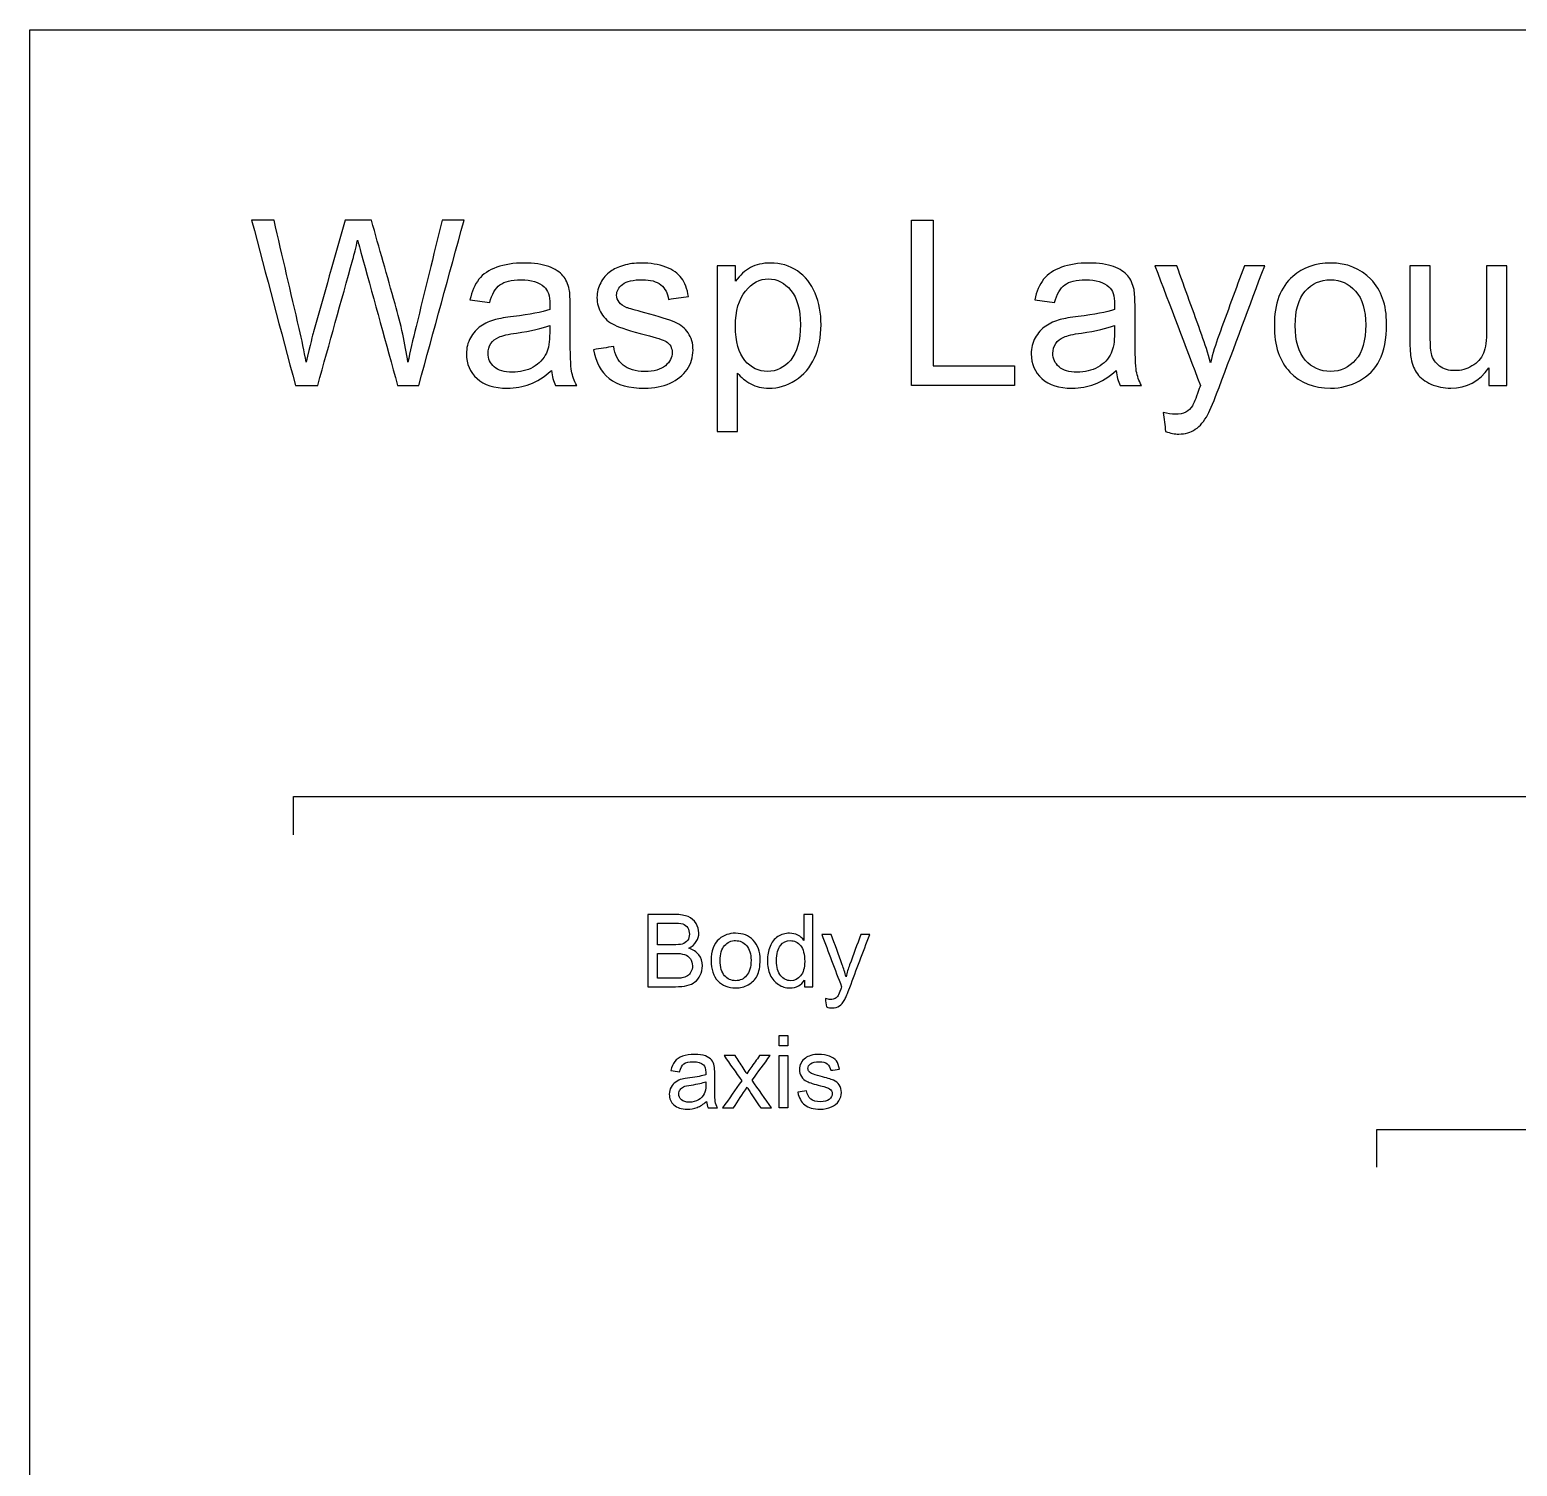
# Model space of a CAD drawing. Extents: x 0 to 1200, y 0 to 700.
# Drawn here: x 0 to 181.8, y 524.4 to 700 of the extents above; entities that cross this region are included whole.
import ezdxf

# ---------------------------------------------------------------- set-up
doc = ezdxf.new("R2010")
doc.units = 0
doc.header["$MEASUREMENT"] = 0
doc.layers.add('DEFAULT', color=7, linetype='CONTINUOUS')

msp = doc.modelspace()

# ---------------------------------------------------------------- linework, layer by layer
at = {"layer": 'DEFAULT', "color": 7}
msp.add_lwpolyline([(1200, 0), (0, 0), (0, 700), (1200, 700)], close=True, dxfattribs=at)
at = {"layer": 'DEFAULT', "color": 38}
for points in [[(107.77, 656.51), (107.77, 676.72), (110.45, 676.72), (110.45, 658.9), (120.39, 658.9), (120.39, 656.51)], [(91.6, 577.02), (92.68, 577.02), (92.68, 575.77), (91.6, 575.77)], [(91.6, 574.58), (92.68, 574.58), (92.68, 568.18), (91.6, 568.18)]]:
    msp.add_lwpolyline(points, close=True, dxfattribs=at)
at = {"layer": 'DEFAULT', "color": 7}
for points in [[(32.24, 601.59), (32.24, 606.24), (728.58, 606.24), (728.58, 601.59)], [(164.66, 560.92), (164.66, 565.56), (450.63, 565.56), (450.63, 560.92)]]:
    msp.add_lwpolyline(points, dxfattribs=at)
at = {"layer": 'DEFAULT', "color": 38}
for points, knots in [([(32.48, 656.51), (30.69, 663.25), (28.9, 669.98), (27.12, 676.72), (28.03, 676.72), (28.94, 676.72), (29.86, 676.72), (30.88, 672.3), (31.91, 667.89), (32.93, 663.47), (33.26, 662.08), (33.55, 660.71), (33.79, 659.34), (34.3, 661.5), (34.6, 662.74), (34.69, 663.07), (35.98, 667.62), (37.26, 672.17), (38.54, 676.72), (39.61, 676.72), (40.69, 676.72), (41.76, 676.72), (42.73, 673.31), (43.69, 669.9), (44.66, 666.49), (45.38, 663.95), (45.91, 661.57), (46.23, 659.34), (46.49, 660.61), (46.82, 662.08), (47.23, 663.73), (48.29, 668.06), (49.35, 672.39), (50.4, 676.72), (51.3, 676.72), (52.2, 676.72), (53.09, 676.72), (51.24, 669.98), (49.4, 663.25), (47.55, 656.51), (46.69, 656.51), (45.83, 656.51), (44.97, 656.51), (43.56, 661.64), (42.14, 666.77), (40.72, 671.91), (40.36, 673.19), (40.15, 673.98), (40.08, 674.28), (39.87, 673.35), (39.67, 672.56), (39.49, 671.91), (38.06, 666.77), (36.63, 661.64), (35.2, 656.51), (34.29, 656.51), (33.39, 656.51), (32.48, 656.51)], [0, 0, 0, 0, 59.247639, 59.247639, 59.247639, 67.020639, 67.020639, 67.020639, 105.55709, 105.55709, 105.55709, 106.55709, 106.55709, 106.55709, 107.55709, 107.55709, 107.55709, 147.735318, 147.735318, 147.735318, 156.876318, 156.876318, 156.876318, 186.999721, 186.999721, 186.999721, 187.999721, 187.999721, 187.999721, 188.999721, 188.999721, 188.999721, 226.877571, 226.877571, 226.877571, 234.495571, 234.495571, 234.495571, 293.875789, 293.875789, 293.875789, 301.179789, 301.179789, 301.179789, 346.45172, 346.45172, 346.45172, 347.45172, 347.45172, 347.45172, 348.45172, 348.45172, 348.45172, 393.744511, 393.744511, 393.744511, 401.478511, 401.478511, 401.478511, 401.478511]), ([(63.77, 658.32), (62.85, 657.54), (61.97, 656.99), (61.12, 656.66), (60.27, 656.34), (59.36, 656.18), (58.38, 656.18), (56.78, 656.18), (55.54, 656.57), (54.68, 657.36), (53.81, 658.15), (53.38, 659.15), (53.38, 660.37), (53.38, 661.09), (53.54, 661.74), (53.87, 662.34), (54.2, 662.93), (54.62, 663.4), (55.15, 663.76), (55.68, 664.12), (56.27, 664.39), (56.94, 664.57), (57.42, 664.7), (58.16, 664.83), (59.14, 664.95), (61.14, 665.19), (62.62, 665.47), (63.56, 665.8), (63.57, 666.14), (63.58, 666.36), (63.58, 666.45), (63.58, 667.46), (63.34, 668.17), (62.88, 668.58), (62.24, 669.14), (61.3, 669.43), (60.05, 669.43), (58.88, 669.43), (58.02, 669.22), (57.47, 668.81), (56.91, 668.4), (56.5, 667.68), (56.23, 666.64), (55.42, 666.75), (54.62, 666.86), (53.81, 666.97), (54.03, 668.01), (54.39, 668.85), (54.9, 669.49), (55.4, 670.13), (56.13, 670.62), (57.09, 670.96), (58.04, 671.31), (59.15, 671.48), (60.41, 671.48), (61.66, 671.48), (62.67, 671.33), (63.45, 671.04), (64.23, 670.74), (64.81, 670.37), (65.18, 669.93), (65.54, 669.48), (65.8, 668.92), (65.95, 668.24), (66.03, 667.82), (66.07, 667.06), (66.07, 665.95), (66.07, 664.85), (66.07, 663.75), (66.07, 662.65), (66.07, 660.34), (66.13, 658.88), (66.23, 658.27), (66.34, 657.66), (66.55, 657.07), (66.86, 656.51), (65.99, 656.51), (65.13, 656.51), (64.27, 656.51), (64.01, 657.03), (63.84, 657.63), (63.77, 658.32)], [1, 1, 1, 1, 2, 2, 2, 3, 3, 3, 4, 4, 4, 5, 5, 5, 6, 6, 6, 7, 7, 7, 8, 8, 8, 9, 9, 9, 10, 10, 10, 11, 11, 11, 12, 12, 12, 13, 13, 13, 14, 14, 14, 15, 15, 15, 21.938558, 21.938558, 21.938558, 22.938558, 22.938558, 22.938558, 23.938558, 23.938558, 23.938558, 24.938558, 24.938558, 24.938558, 25.938558, 25.938558, 25.938558, 26.938558, 26.938558, 26.938558, 27.938558, 27.938558, 27.938558, 28.938558, 28.938558, 28.938558, 38.313558, 38.313558, 38.313558, 39.313558, 39.313558, 39.313558, 40.313558, 40.313558, 40.313558, 47.657558, 47.657558, 47.657558, 48.657558, 48.657558, 48.657558, 48.657558]), ([(68.93, 660.88), (69.74, 661.01), (70.56, 661.14), (71.38, 661.27), (71.52, 660.28), (71.9, 659.53), (72.53, 659.01), (73.16, 658.48), (74.04, 658.22), (75.17, 658.22), (76.31, 658.22), (77.15, 658.45), (77.7, 658.92), (78.25, 659.38), (78.53, 659.93), (78.53, 660.55), (78.53, 661.11), (78.29, 661.55), (77.8, 661.87), (77.46, 662.09), (76.61, 662.37), (75.26, 662.71), (73.45, 663.17), (72.18, 663.57), (71.48, 663.91), (70.78, 664.24), (70.25, 664.71), (69.88, 665.3), (69.52, 665.89), (69.34, 666.55), (69.34, 667.26), (69.34, 667.91), (69.49, 668.52), (69.79, 669.07), (70.08, 669.63), (70.49, 670.09), (71.01, 670.46), (71.39, 670.74), (71.92, 670.98), (72.58, 671.18), (73.25, 671.38), (73.96, 671.48), (74.73, 671.48), (75.87, 671.48), (76.88, 671.31), (77.75, 670.98), (78.62, 670.65), (79.26, 670.2), (79.67, 669.64), (80.09, 669.07), (80.37, 668.32), (80.53, 667.37), (79.72, 667.26), (78.91, 667.15), (78.1, 667.04), (77.99, 667.79), (77.67, 668.38), (77.15, 668.81), (76.62, 669.23), (75.87, 669.44), (74.91, 669.44), (73.77, 669.44), (72.95, 669.25), (72.47, 668.87), (71.98, 668.5), (71.74, 668.06), (71.74, 667.55), (71.74, 667.23), (71.84, 666.94), (72.04, 666.68), (72.24, 666.42), (72.56, 666.2), (72.99, 666.02), (73.24, 665.93), (73.97, 665.72), (75.18, 665.39), (76.94, 664.92), (78.16, 664.54), (78.85, 664.24), (79.55, 663.94), (80.09, 663.5), (80.49, 662.93), (80.88, 662.36), (81.08, 661.66), (81.08, 660.81), (81.08, 659.99), (80.84, 659.21), (80.36, 658.48), (79.87, 657.75), (79.18, 657.18), (78.27, 656.78), (77.36, 656.38), (76.33, 656.18), (75.18, 656.18), (73.28, 656.18), (71.83, 656.58), (70.83, 657.37), (69.84, 658.16), (69.2, 659.33), (68.93, 660.88)], [0, 0, 0, 0, 7.03854, 7.03854, 7.03854, 8.03854, 8.03854, 8.03854, 9.03854, 9.03854, 9.03854, 10.03854, 10.03854, 10.03854, 11.03854, 11.03854, 11.03854, 12.03854, 12.03854, 12.03854, 13.03854, 13.03854, 13.03854, 14.03854, 14.03854, 14.03854, 15.03854, 15.03854, 15.03854, 16.03854, 16.03854, 16.03854, 17.03854, 17.03854, 17.03854, 18.03854, 18.03854, 18.03854, 19.03854, 19.03854, 19.03854, 20.03854, 20.03854, 20.03854, 21.03854, 21.03854, 21.03854, 22.03854, 22.03854, 22.03854, 23.03854, 23.03854, 23.03854, 29.977098, 29.977098, 29.977098, 30.977098, 30.977098, 30.977098, 31.977098, 31.977098, 31.977098, 32.977098, 32.977098, 32.977098, 33.977098, 33.977098, 33.977098, 34.977098, 34.977098, 34.977098, 35.977098, 35.977098, 35.977098, 36.977098, 36.977098, 36.977098, 37.977098, 37.977098, 37.977098, 38.977098, 38.977098, 38.977098, 39.977098, 39.977098, 39.977098, 40.977098, 40.977098, 40.977098, 41.977098, 41.977098, 41.977098, 42.977098, 42.977098, 42.977098, 43.977098, 43.977098, 43.977098, 44.977098, 44.977098, 44.977098, 44.977098]), ([(84.03, 650.9), (84.03, 657.65), (84.03, 664.4), (84.03, 671.15), (84.78, 671.15), (85.54, 671.15), (86.29, 671.15), (86.29, 670.51), (86.29, 669.88), (86.29, 669.25), (86.82, 669.99), (87.42, 670.55), (88.09, 670.92), (88.76, 671.29), (89.58, 671.48), (90.53, 671.48), (91.78, 671.48), (92.88, 671.16), (93.84, 670.51), (94.8, 669.87), (95.52, 668.96), (96, 667.79), (96.49, 666.62), (96.73, 665.34), (96.73, 663.94), (96.73, 662.44), (96.47, 661.09), (95.93, 659.9), (95.39, 658.7), (94.61, 657.78), (93.59, 657.14), (92.56, 656.5), (91.48, 656.18), (90.35, 656.18), (89.53, 656.18), (88.78, 656.36), (88.13, 656.71), (87.47, 657.05), (86.93, 657.5), (86.51, 658.03), (86.51, 655.65), (86.51, 653.28), (86.51, 650.9), (85.68, 650.9), (84.86, 650.9), (84.03, 650.9)], [7.031, 7.031, 7.031, 7.031, 64.414, 64.414, 64.414, 70.82, 70.82, 70.82, 76.211, 76.211, 76.211, 77.211, 77.211, 77.211, 78.211, 78.211, 78.211, 79.211, 79.211, 79.211, 80.211, 80.211, 80.211, 81.211, 81.211, 81.211, 82.211, 82.211, 82.211, 83.211, 83.211, 83.211, 84.211, 84.211, 84.211, 85.211, 85.211, 85.211, 86.211, 86.211, 86.211, 106.406, 106.406, 106.406, 113.437, 113.437, 113.437, 113.437]), ([(132.81, 658.32), (131.89, 657.54), (131.01, 656.99), (130.16, 656.66), (129.31, 656.34), (128.4, 656.18), (127.42, 656.18), (125.81, 656.18), (124.58, 656.57), (123.72, 657.36), (122.85, 658.15), (122.42, 659.15), (122.42, 660.37), (122.42, 661.09), (122.58, 661.74), (122.91, 662.34), (123.24, 662.93), (123.66, 663.4), (124.19, 663.76), (124.72, 664.12), (125.31, 664.39), (125.98, 664.57), (126.46, 664.7), (127.2, 664.83), (128.18, 664.95), (130.18, 665.19), (131.66, 665.47), (132.6, 665.8), (132.61, 666.14), (132.62, 666.36), (132.62, 666.45), (132.62, 667.46), (132.38, 668.17), (131.92, 668.58), (131.28, 669.14), (130.34, 669.43), (129.09, 669.43), (127.92, 669.43), (127.06, 669.22), (126.51, 668.81), (125.95, 668.4), (125.54, 667.68), (125.27, 666.64), (124.46, 666.75), (123.66, 666.86), (122.85, 666.97), (123.07, 668.01), (123.43, 668.85), (123.94, 669.49), (124.44, 670.13), (125.17, 670.62), (126.13, 670.96), (127.08, 671.31), (128.19, 671.48), (129.45, 671.48), (130.7, 671.48), (131.71, 671.33), (132.49, 671.04), (133.27, 670.74), (133.85, 670.37), (134.22, 669.93), (134.58, 669.48), (134.84, 668.92), (134.99, 668.24), (135.07, 667.82), (135.11, 667.06), (135.11, 665.95), (135.11, 664.85), (135.11, 663.75), (135.11, 662.65), (135.11, 660.34), (135.17, 658.88), (135.27, 658.27), (135.38, 657.66), (135.59, 657.07), (135.9, 656.51), (135.03, 656.51), (134.17, 656.51), (133.31, 656.51), (133.05, 657.03), (132.88, 657.63), (132.81, 658.32)], [1, 1, 1, 1, 2, 2, 2, 3, 3, 3, 4, 4, 4, 5, 5, 5, 6, 6, 6, 7, 7, 7, 8, 8, 8, 9, 9, 9, 10, 10, 10, 11, 11, 11, 12, 12, 12, 13, 13, 13, 14, 14, 14, 15, 15, 15, 21.938558, 21.938558, 21.938558, 22.938558, 22.938558, 22.938558, 23.938558, 23.938558, 23.938558, 24.938558, 24.938558, 24.938558, 25.938558, 25.938558, 25.938558, 26.938558, 26.938558, 26.938558, 27.938558, 27.938558, 27.938558, 28.938558, 28.938558, 28.938558, 38.313558, 38.313558, 38.313558, 39.313558, 39.313558, 39.313558, 40.313558, 40.313558, 40.313558, 47.657558, 47.657558, 47.657558, 48.657558, 48.657558, 48.657558, 48.657558]), ([(138.85, 650.88), (138.75, 651.65), (138.66, 652.43), (138.57, 653.21), (139.11, 653.06), (139.59, 652.99), (139.99, 652.99), (140.54, 652.99), (140.98, 653.08), (141.31, 653.26), (141.64, 653.44), (141.91, 653.7), (142.13, 654.03), (142.28, 654.28), (142.53, 654.9), (142.88, 655.88), (142.93, 656.02), (143, 656.22), (143.1, 656.49), (141.25, 661.37), (139.4, 666.26), (137.55, 671.15), (138.44, 671.15), (139.33, 671.15), (140.22, 671.15), (141.24, 668.32), (142.26, 665.5), (143.27, 662.67), (143.66, 661.6), (144.02, 660.47), (144.33, 659.28), (144.62, 660.42), (144.96, 661.53), (145.35, 662.62), (146.39, 665.46), (147.44, 668.3), (148.48, 671.15), (149.31, 671.15), (150.13, 671.15), (150.96, 671.15), (149.1, 666.19), (147.25, 661.23), (145.39, 656.26), (144.79, 654.66), (144.33, 653.55), (144, 652.94), (143.56, 652.13), (143.05, 651.53), (142.48, 651.15), (141.91, 650.76), (141.24, 650.57), (140.45, 650.57), (139.97, 650.57), (139.43, 650.67), (138.85, 650.88)], [0, 0, 0, 0, 6.648035, 6.648035, 6.648035, 7.648035, 7.648035, 7.648035, 8.648035, 8.648035, 8.648035, 9.648035, 9.648035, 9.648035, 10.648035, 10.648035, 10.648035, 11.648035, 11.648035, 11.648035, 56.092309, 56.092309, 56.092309, 63.670309, 63.670309, 63.670309, 89.197417, 89.197417, 89.197417, 90.197417, 90.197417, 90.197417, 91.197417, 91.197417, 91.197417, 116.952296, 116.952296, 116.952296, 123.983296, 123.983296, 123.983296, 169.026246, 169.026246, 169.026246, 170.026246, 170.026246, 170.026246, 171.026246, 171.026246, 171.026246, 172.026246, 172.026246, 172.026246, 173.026246, 173.026246, 173.026246, 173.026246]), ([(152.14, 663.83), (152.14, 666.54), (152.9, 668.55), (154.4, 669.85), (155.66, 670.94), (157.2, 671.48), (159.01, 671.48), (161.02, 671.48), (162.66, 670.82), (163.94, 669.5), (165.22, 668.18), (165.86, 666.36), (165.86, 664.04), (165.86, 662.15), (165.57, 660.67), (165.01, 659.59), (164.44, 658.51), (163.62, 657.68), (162.54, 657.08), (161.46, 656.48), (160.28, 656.18), (159.01, 656.18), (156.96, 656.18), (155.3, 656.84), (154.04, 658.15), (152.78, 659.47), (152.14, 661.36), (152.14, 663.83)], [1, 1, 1, 1, 2, 2, 2, 3, 3, 3, 4, 4, 4, 5, 5, 5, 6, 6, 6, 7, 7, 7, 8, 8, 8, 9, 9, 9, 10, 10, 10, 10]), ([(178.36, 656.51), (178.36, 657.23), (178.36, 657.95), (178.36, 658.66), (177.22, 657.01), (175.67, 656.18), (173.71, 656.18), (172.85, 656.18), (172.04, 656.35), (171.29, 656.68), (170.54, 657.01), (169.99, 657.42), (169.63, 657.93), (169.26, 658.43), (169.01, 659.04), (168.86, 659.77), (168.76, 660.25), (168.71, 661.02), (168.71, 662.08), (168.71, 665.1), (168.71, 668.13), (168.71, 671.15), (169.54, 671.15), (170.36, 671.15), (171.19, 671.15), (171.19, 668.44), (171.19, 665.74), (171.19, 663.03), (171.19, 661.74), (171.24, 660.86), (171.34, 660.41), (171.5, 659.76), (171.83, 659.25), (172.33, 658.88), (172.84, 658.5), (173.46, 658.32), (174.21, 658.32), (174.95, 658.32), (175.65, 658.51), (176.3, 658.89), (176.95, 659.27), (177.42, 659.79), (177.69, 660.45), (177.96, 661.1), (178.09, 662.06), (178.09, 663.31), (178.09, 665.92), (178.09, 668.53), (178.09, 671.15), (178.92, 671.15), (179.75, 671.15), (180.57, 671.15), (180.57, 666.27), (180.57, 661.39), (180.57, 656.51), (179.83, 656.51), (179.09, 656.51), (178.36, 656.51)], [6.289, 6.289, 6.289, 6.289, 12.383, 12.383, 12.383, 13.383, 13.383, 13.383, 14.383, 14.383, 14.383, 15.383, 15.383, 15.383, 16.383, 16.383, 16.383, 17.383, 17.383, 17.383, 43.086, 43.086, 43.086, 50.118, 50.118, 50.118, 73.125, 73.125, 73.125, 74.125, 74.125, 74.125, 75.125, 75.125, 75.125, 76.125, 76.125, 76.125, 77.125, 77.125, 77.125, 78.125, 78.125, 78.125, 79.125, 79.125, 79.125, 101.351, 101.351, 101.351, 108.382, 108.382, 108.382, 149.866, 149.866, 149.866, 156.155, 156.155, 156.155, 156.155]), ([(86.27, 663.75), (86.27, 661.86), (86.66, 660.47), (87.42, 659.57), (88.18, 658.67), (89.1, 658.22), (90.19, 658.22), (91.29, 658.22), (92.23, 658.69), (93.02, 659.62), (93.81, 660.55), (94.2, 662), (94.2, 663.95), (94.2, 665.82), (93.81, 667.22), (93.05, 668.14), (92.28, 669.07), (91.36, 669.54), (90.3, 669.54), (89.24, 669.54), (88.31, 669.04), (87.49, 668.05), (86.68, 667.07), (86.27, 665.63), (86.27, 663.75)], [1, 1, 1, 1, 2, 2, 2, 3, 3, 3, 4, 4, 4, 5, 5, 5, 6, 6, 6, 7, 7, 7, 8, 8, 8, 9, 9, 9, 9]), ([(154.69, 663.83), (154.69, 661.96), (155.1, 660.55), (155.92, 659.62), (156.74, 658.69), (157.77, 658.22), (159.01, 658.22), (160.24, 658.22), (161.26, 658.69), (162.08, 659.63), (162.9, 660.56), (163.31, 661.99), (163.31, 663.91), (163.31, 665.72), (162.9, 667.09), (162.07, 668.03), (161.25, 668.96), (160.23, 669.43), (159.01, 669.43), (157.77, 669.43), (156.74, 668.96), (155.92, 668.03), (155.1, 667.11), (154.69, 665.7), (154.69, 663.83)], [1, 1, 1, 1, 2, 2, 2, 3, 3, 3, 4, 4, 4, 5, 5, 5, 6, 6, 6, 7, 7, 7, 8, 8, 8, 9, 9, 9, 9]), ([(63.56, 663.86), (62.66, 663.49), (61.31, 663.18), (59.51, 662.92), (58.49, 662.77), (57.77, 662.61), (57.35, 662.42), (56.93, 662.24), (56.6, 661.97), (56.37, 661.62), (56.14, 661.26), (56.03, 660.87), (56.03, 660.44), (56.03, 659.78), (56.28, 659.23), (56.78, 658.79), (57.28, 658.35), (58.01, 658.13), (58.98, 658.13), (59.93, 658.13), (60.78, 658.33), (61.53, 658.75), (62.27, 659.17), (62.82, 659.74), (63.16, 660.47), (63.43, 661.03), (63.56, 661.85), (63.56, 662.95), (63.56, 663.25), (63.56, 663.55), (63.56, 663.86)], [2.578, 2.578, 2.578, 2.578, 3.578, 3.578, 3.578, 4.578, 4.578, 4.578, 5.578, 5.578, 5.578, 6.578, 6.578, 6.578, 7.578, 7.578, 7.578, 8.578, 8.578, 8.578, 9.578, 9.578, 9.578, 10.578, 10.578, 10.578, 11.578, 11.578, 11.578, 14.156, 14.156, 14.156, 14.156]), ([(132.6, 663.86), (131.7, 663.49), (130.35, 663.18), (128.55, 662.92), (127.53, 662.77), (126.81, 662.61), (126.39, 662.42), (125.97, 662.24), (125.64, 661.97), (125.41, 661.62), (125.18, 661.26), (125.07, 660.87), (125.07, 660.44), (125.07, 659.78), (125.32, 659.23), (125.82, 658.79), (126.32, 658.35), (127.05, 658.13), (128.02, 658.13), (128.97, 658.13), (129.82, 658.33), (130.56, 658.75), (131.31, 659.17), (131.86, 659.74), (132.2, 660.47), (132.47, 661.03), (132.6, 661.85), (132.6, 662.95), (132.6, 663.25), (132.6, 663.55), (132.6, 663.86)], [2.578, 2.578, 2.578, 2.578, 3.578, 3.578, 3.578, 4.578, 4.578, 4.578, 5.578, 5.578, 5.578, 6.578, 6.578, 6.578, 7.578, 7.578, 7.578, 8.578, 8.578, 8.578, 9.578, 9.578, 9.578, 10.578, 10.578, 10.578, 11.578, 11.578, 11.578, 14.156, 14.156, 14.156, 14.156]), ([(75.55, 583), (75.55, 585.94), (75.55, 588.89), (75.55, 591.83), (76.65, 591.83), (77.76, 591.83), (78.86, 591.83), (79.54, 591.83), (80.08, 591.74), (80.49, 591.57), (80.9, 591.39), (81.21, 591.11), (81.45, 590.74), (81.68, 590.37), (81.79, 589.98), (81.79, 589.57), (81.79, 589.2), (81.69, 588.84), (81.48, 588.51), (81.28, 588.17), (80.97, 587.9), (80.56, 587.7), (81.09, 587.54), (81.5, 587.27), (81.79, 586.9), (82.08, 586.52), (82.22, 586.07), (82.22, 585.56), (82.22, 585.14), (82.13, 584.76), (81.96, 584.4), (81.78, 584.05), (81.57, 583.77), (81.31, 583.58), (81.05, 583.39), (80.73, 583.24), (80.34, 583.14), (79.95, 583.04), (79.48, 583), (78.92, 583), (77.79, 583), (76.67, 583), (75.55, 583)], [9.553, 9.553, 9.553, 9.553, 34.607, 34.607, 34.607, 44.006, 44.006, 44.006, 45.006, 45.006, 45.006, 46.006, 46.006, 46.006, 47.006, 47.006, 47.006, 48.006, 48.006, 48.006, 49.006, 49.006, 49.006, 50.006, 50.006, 50.006, 51.006, 51.006, 51.006, 52.006, 52.006, 52.006, 53.006, 53.006, 53.006, 54.006, 54.006, 54.006, 55.006, 55.006, 55.006, 64.559, 64.559, 64.559, 64.559]), ([(94.71, 583), (94.71, 583.26), (94.71, 583.53), (94.71, 583.8), (94.31, 583.17), (93.71, 582.85), (92.92, 582.85), (92.41, 582.85), (91.94, 582.99), (91.51, 583.27), (91.09, 583.55), (90.75, 583.95), (90.52, 584.45), (90.28, 584.96), (90.17, 585.54), (90.17, 586.19), (90.17, 586.83), (90.27, 587.41), (90.49, 587.93), (90.7, 588.45), (91.02, 588.85), (91.44, 589.13), (91.87, 589.4), (92.35, 589.54), (92.87, 589.54), (93.26, 589.54), (93.6, 589.46), (93.9, 589.3), (94.21, 589.14), (94.45, 588.92), (94.64, 588.66), (94.64, 589.72), (94.64, 590.78), (94.64, 591.83), (95, 591.83), (95.36, 591.83), (95.72, 591.83), (95.72, 588.89), (95.72, 585.94), (95.72, 583), (95.38, 583), (95.05, 583), (94.71, 583)], [2.854, 2.854, 2.854, 2.854, 5.144, 5.144, 5.144, 6.144, 6.144, 6.144, 7.144, 7.144, 7.144, 8.144, 8.144, 8.144, 9.144, 9.144, 9.144, 10.144, 10.144, 10.144, 11.144, 11.144, 11.144, 12.144, 12.144, 12.144, 13.144, 13.144, 13.144, 14.144, 14.144, 14.144, 23.133, 23.133, 23.133, 26.192, 26.192, 26.192, 51.246, 51.246, 51.246, 54.1, 54.1, 54.1, 54.1]), ([(76.72, 588.12), (77.35, 588.12), (77.99, 588.12), (78.63, 588.12), (79.15, 588.12), (79.52, 588.15), (79.74, 588.22), (80.04, 588.31), (80.26, 588.46), (80.41, 588.66), (80.57, 588.87), (80.64, 589.12), (80.64, 589.43), (80.64, 589.73), (80.57, 589.99), (80.43, 590.21), (80.29, 590.43), (80.09, 590.58), (79.83, 590.67), (79.57, 590.75), (79.12, 590.79), (78.48, 590.79), (77.89, 590.79), (77.3, 590.79), (76.72, 590.79), (76.72, 589.9), (76.72, 589.01), (76.72, 588.12)], [7.571, 7.571, 7.571, 7.571, 12.988, 12.988, 12.988, 13.988, 13.988, 13.988, 14.988, 14.988, 14.988, 15.988, 15.988, 15.988, 16.988, 16.988, 16.988, 17.988, 17.988, 17.988, 18.988, 18.988, 18.988, 23.995, 23.995, 23.995, 31.566, 31.566, 31.566, 31.566]), ([(83.29, 586.2), (83.29, 587.38), (83.62, 588.26), (84.28, 588.83), (84.83, 589.31), (85.5, 589.54), (86.29, 589.54), (87.17, 589.54), (87.89, 589.25), (88.45, 588.68), (89.01, 588.1), (89.29, 587.3), (89.29, 586.29), (89.29, 585.46), (89.16, 584.81), (88.92, 584.34), (88.67, 583.87), (88.31, 583.5), (87.84, 583.24), (87.36, 582.98), (86.85, 582.85), (86.29, 582.85), (85.39, 582.85), (84.67, 583.14), (84.12, 583.71), (83.56, 584.29), (83.29, 585.12), (83.29, 586.2)], [1, 1, 1, 1, 2, 2, 2, 3, 3, 3, 4, 4, 4, 5, 5, 5, 6, 6, 6, 7, 7, 7, 8, 8, 8, 9, 9, 9, 10, 10, 10, 10]), ([(97.38, 580.53), (97.34, 580.87), (97.3, 581.21), (97.26, 581.55), (97.49, 581.48), (97.7, 581.45), (97.88, 581.45), (98.12, 581.45), (98.31, 581.49), (98.46, 581.57), (98.6, 581.65), (98.72, 581.77), (98.81, 581.91), (98.88, 582.02), (98.99, 582.29), (99.14, 582.72), (99.16, 582.78), (99.2, 582.87), (99.24, 582.98), (98.43, 585.12), (97.62, 587.26), (96.81, 589.4), (97.2, 589.4), (97.59, 589.4), (97.98, 589.4), (98.42, 588.16), (98.87, 586.93), (99.31, 585.69), (99.49, 585.22), (99.64, 584.73), (99.78, 584.21), (99.9, 584.71), (100.05, 585.19), (100.22, 585.67), (100.68, 586.91), (101.14, 588.15), (101.59, 589.4), (101.95, 589.4), (102.31, 589.4), (102.68, 589.4), (101.86, 587.23), (101.05, 585.06), (100.24, 582.89), (99.98, 582.18), (99.78, 581.7), (99.63, 581.43), (99.44, 581.08), (99.22, 580.81), (98.97, 580.65), (98.72, 580.48), (98.42, 580.4), (98.08, 580.4), (97.87, 580.4), (97.63, 580.44), (97.38, 580.53)], [1, 1, 1, 1, 3.908179, 3.908179, 3.908179, 4.908179, 4.908179, 4.908179, 5.908179, 5.908179, 5.908179, 6.908179, 6.908179, 6.908179, 7.908179, 7.908179, 7.908179, 8.908179, 8.908179, 8.908179, 28.351745, 28.351745, 28.351745, 31.666745, 31.666745, 31.666745, 42.834817, 42.834817, 42.834817, 43.834817, 43.834817, 43.834817, 44.834817, 44.834817, 44.834817, 56.101959, 56.101959, 56.101959, 59.177959, 59.177959, 59.177959, 78.88395, 78.88395, 78.88395, 79.88395, 79.88395, 79.88395, 80.88395, 80.88395, 80.88395, 81.88395, 81.88395, 81.88395, 82.88395, 82.88395, 82.88395, 82.88395]), ([(84.4, 586.2), (84.4, 585.38), (84.58, 584.76), (84.94, 584.35), (85.3, 583.95), (85.75, 583.74), (86.29, 583.74), (86.83, 583.74), (87.28, 583.95), (87.63, 584.36), (87.99, 584.77), (88.17, 585.39), (88.17, 586.23), (88.17, 587.02), (87.99, 587.62), (87.63, 588.03), (87.27, 588.44), (86.82, 588.64), (86.29, 588.64), (85.75, 588.64), (85.3, 588.44), (84.94, 588.04), (84.58, 587.63), (84.4, 587.02), (84.4, 586.2)], [1, 1, 1, 1, 2, 2, 2, 3, 3, 3, 4, 4, 4, 5, 5, 5, 6, 6, 6, 7, 7, 7, 8, 8, 8, 9, 9, 9, 9]), ([(91.28, 586.19), (91.28, 585.37), (91.45, 584.76), (91.8, 584.35), (92.15, 583.95), (92.55, 583.74), (93.02, 583.74), (93.5, 583.74), (93.9, 583.94), (94.23, 584.32), (94.56, 584.71), (94.73, 585.3), (94.73, 586.1), (94.73, 586.98), (94.56, 587.62), (94.22, 588.03), (93.89, 588.44), (93.47, 588.64), (92.98, 588.64), (92.49, 588.64), (92.09, 588.45), (91.77, 588.05), (91.44, 587.66), (91.28, 587.04), (91.28, 586.19)], [1, 1, 1, 1, 2, 2, 2, 3, 3, 3, 4, 4, 4, 5, 5, 5, 6, 6, 6, 7, 7, 7, 8, 8, 8, 9, 9, 9, 9]), ([(76.72, 584.04), (77.45, 584.04), (78.18, 584.04), (78.92, 584.04), (79.29, 584.04), (79.56, 584.05), (79.71, 584.08), (79.98, 584.13), (80.21, 584.21), (80.39, 584.32), (80.57, 584.43), (80.72, 584.6), (80.83, 584.81), (80.95, 585.03), (81.01, 585.28), (81.01, 585.56), (81.01, 585.89), (80.92, 586.17), (80.76, 586.42), (80.59, 586.66), (80.35, 586.83), (80.05, 586.93), (79.75, 587.03), (79.32, 587.08), (78.76, 587.08), (78.08, 587.08), (77.4, 587.08), (76.72, 587.08), (76.72, 586.06), (76.72, 585.05), (76.72, 584.04)], [8.613, 8.613, 8.613, 8.613, 14.851, 14.851, 14.851, 15.851, 15.851, 15.851, 16.851, 16.851, 16.851, 17.851, 17.851, 17.851, 18.851, 18.851, 18.851, 19.851, 19.851, 19.851, 20.851, 20.851, 20.851, 21.851, 21.851, 21.851, 27.644, 27.644, 27.644, 36.257, 36.257, 36.257, 36.257]), ([(82.73, 568.97), (82.33, 568.63), (81.94, 568.39), (81.57, 568.25), (81.19, 568.1), (80.8, 568.03), (80.37, 568.03), (79.67, 568.03), (79.13, 568.21), (78.75, 568.55), (78.37, 568.89), (78.18, 569.33), (78.18, 569.87), (78.18, 570.18), (78.25, 570.47), (78.4, 570.73), (78.54, 570.99), (78.72, 571.19), (78.96, 571.35), (79.19, 571.51), (79.45, 571.63), (79.74, 571.71), (79.95, 571.76), (80.27, 571.82), (80.7, 571.87), (81.58, 571.97), (82.22, 572.1), (82.64, 572.24), (82.64, 572.39), (82.64, 572.49), (82.64, 572.53), (82.64, 572.97), (82.54, 573.28), (82.34, 573.46), (82.06, 573.71), (81.65, 573.83), (81.1, 573.83), (80.59, 573.83), (80.21, 573.74), (79.97, 573.56), (79.73, 573.38), (79.55, 573.06), (79.43, 572.61), (79.08, 572.66), (78.72, 572.71), (78.37, 572.75), (78.46, 573.21), (78.62, 573.58), (78.84, 573.85), (79.07, 574.13), (79.38, 574.35), (79.8, 574.5), (80.22, 574.65), (80.71, 574.73), (81.26, 574.73), (81.8, 574.73), (82.25, 574.66), (82.59, 574.53), (82.93, 574.4), (83.18, 574.24), (83.34, 574.05), (83.5, 573.85), (83.62, 573.61), (83.68, 573.31), (83.72, 573.12), (83.73, 572.79), (83.73, 572.31), (83.73, 571.83), (83.73, 571.34), (83.73, 570.86), (83.73, 569.85), (83.76, 569.21), (83.8, 568.95), (83.85, 568.68), (83.94, 568.42), (84.08, 568.18), (83.7, 568.18), (83.32, 568.18), (82.94, 568.18), (82.83, 568.4), (82.76, 568.67), (82.73, 568.97)], [1, 1, 1, 1, 2, 2, 2, 3, 3, 3, 4, 4, 4, 5, 5, 5, 6, 6, 6, 7, 7, 7, 8, 8, 8, 9, 9, 9, 10, 10, 10, 11, 11, 11, 12, 12, 12, 13, 13, 13, 14, 14, 14, 15, 15, 15, 18.035814, 18.035814, 18.035814, 19.035814, 19.035814, 19.035814, 20.035814, 20.035814, 20.035814, 21.035814, 21.035814, 21.035814, 22.035814, 22.035814, 22.035814, 23.035814, 23.035814, 23.035814, 24.035814, 24.035814, 24.035814, 25.035814, 25.035814, 25.035814, 29.137814, 29.137814, 29.137814, 30.137814, 30.137814, 30.137814, 31.137814, 31.137814, 31.137814, 34.349814, 34.349814, 34.349814, 35.349814, 35.349814, 35.349814, 35.349814]), ([(93.9, 570.09), (94.26, 570.15), (94.61, 570.2), (94.97, 570.26), (95.03, 569.83), (95.2, 569.5), (95.48, 569.27), (95.75, 569.04), (96.14, 568.93), (96.63, 568.93), (97.13, 568.93), (97.5, 569.03), (97.74, 569.23), (97.98, 569.43), (98.1, 569.67), (98.1, 569.95), (98.1, 570.19), (97.99, 570.38), (97.78, 570.52), (97.63, 570.62), (97.26, 570.74), (96.67, 570.89), (95.88, 571.09), (95.32, 571.27), (95.02, 571.41), (94.71, 571.56), (94.48, 571.76), (94.32, 572.02), (94.16, 572.28), (94.08, 572.57), (94.08, 572.88), (94.08, 573.17), (94.14, 573.43), (94.28, 573.67), (94.41, 573.92), (94.58, 574.12), (94.81, 574.28), (94.98, 574.4), (95.21, 574.51), (95.5, 574.6), (95.79, 574.68), (96.1, 574.73), (96.44, 574.73), (96.94, 574.73), (97.38, 574.65), (97.76, 574.51), (98.14, 574.36), (98.42, 574.17), (98.6, 573.92), (98.78, 573.67), (98.91, 573.34), (98.98, 572.93), (98.62, 572.88), (98.27, 572.83), (97.91, 572.78), (97.87, 573.11), (97.73, 573.37), (97.49, 573.56), (97.26, 573.74), (96.94, 573.83), (96.52, 573.83), (96.02, 573.83), (95.66, 573.75), (95.45, 573.59), (95.23, 573.42), (95.13, 573.23), (95.13, 573.01), (95.13, 572.87), (95.17, 572.74), (95.26, 572.63), (95.35, 572.51), (95.49, 572.42), (95.68, 572.34), (95.79, 572.3), (96.11, 572.21), (96.64, 572.06), (97.4, 571.86), (97.94, 571.69), (98.24, 571.56), (98.55, 571.43), (98.78, 571.24), (98.96, 570.99), (99.13, 570.74), (99.22, 570.43), (99.22, 570.06), (99.22, 569.7), (99.11, 569.36), (98.9, 569.04), (98.69, 568.72), (98.38, 568.47), (97.99, 568.3), (97.59, 568.12), (97.14, 568.03), (96.64, 568.03), (95.8, 568.03), (95.17, 568.21), (94.73, 568.55), (94.3, 568.9), (94.02, 569.41), (93.9, 570.09)], [0, 0, 0, 0, 3.079481, 3.079481, 3.079481, 4.079481, 4.079481, 4.079481, 5.079481, 5.079481, 5.079481, 6.079481, 6.079481, 6.079481, 7.079481, 7.079481, 7.079481, 8.079481, 8.079481, 8.079481, 9.079481, 9.079481, 9.079481, 10.079481, 10.079481, 10.079481, 11.079481, 11.079481, 11.079481, 12.079481, 12.079481, 12.079481, 13.079481, 13.079481, 13.079481, 14.079481, 14.079481, 14.079481, 15.079481, 15.079481, 15.079481, 16.079481, 16.079481, 16.079481, 17.079481, 17.079481, 17.079481, 18.079481, 18.079481, 18.079481, 19.079481, 19.079481, 19.079481, 22.115295, 22.115295, 22.115295, 23.115295, 23.115295, 23.115295, 24.115295, 24.115295, 24.115295, 25.115295, 25.115295, 25.115295, 26.115295, 26.115295, 26.115295, 27.115295, 27.115295, 27.115295, 28.115295, 28.115295, 28.115295, 29.115295, 29.115295, 29.115295, 30.115295, 30.115295, 30.115295, 31.115295, 31.115295, 31.115295, 32.115295, 32.115295, 32.115295, 33.115295, 33.115295, 33.115295, 34.115295, 34.115295, 34.115295, 35.115295, 35.115295, 35.115295, 36.115295, 36.115295, 36.115295, 37.115295, 37.115295, 37.115295, 37.115295]), ([(84.69, 568.18), (85.47, 569.29), (86.25, 570.4), (87.03, 571.51), (86.31, 572.53), (85.59, 573.56), (84.87, 574.58), (85.32, 574.58), (85.77, 574.58), (86.22, 574.58), (86.55, 574.08), (86.88, 573.58), (87.21, 573.08), (87.39, 572.79), (87.54, 572.56), (87.65, 572.36), (87.83, 572.63), (87.99, 572.86), (88.14, 573.07), (88.5, 573.57), (88.86, 574.08), (89.22, 574.58), (89.65, 574.58), (90.08, 574.58), (90.52, 574.58), (89.78, 573.58), (89.04, 572.57), (88.3, 571.57), (89.1, 570.44), (89.89, 569.31), (90.69, 568.18), (90.24, 568.18), (89.8, 568.18), (89.35, 568.18), (88.91, 568.84), (88.48, 569.51), (88.04, 570.17), (87.92, 570.35), (87.81, 570.53), (87.69, 570.71), (87.13, 569.86), (86.57, 569.02), (86.01, 568.18), (85.57, 568.18), (85.13, 568.18), (84.69, 568.18)], [0, 0, 0, 0, 11.531284, 11.531284, 11.531284, 22.189119, 22.189119, 22.189119, 26.034119, 26.034119, 26.034119, 31.119515, 31.119515, 31.119515, 32.119515, 32.119515, 32.119515, 33.119515, 33.119515, 33.119515, 38.387627, 38.387627, 38.387627, 42.062627, 42.062627, 42.062627, 52.662392, 52.662392, 52.662392, 64.401187, 64.401187, 64.401187, 68.178187, 68.178187, 68.178187, 74.937272, 74.937272, 74.937272, 76.752629, 76.752629, 76.752629, 85.355753, 85.355753, 85.355753, 89.081753, 89.081753, 89.081753, 89.081753]), ([(82.64, 571.39), (82.24, 571.23), (81.65, 571.09), (80.86, 570.98), (80.42, 570.92), (80.1, 570.85), (79.92, 570.77), (79.73, 570.68), (79.59, 570.57), (79.49, 570.41), (79.39, 570.26), (79.34, 570.09), (79.34, 569.9), (79.34, 569.61), (79.45, 569.37), (79.67, 569.17), (79.89, 568.98), (80.21, 568.88), (80.63, 568.88), (81.05, 568.88), (81.42, 568.98), (81.74, 569.16), (82.07, 569.34), (82.31, 569.59), (82.46, 569.91), (82.58, 570.15), (82.64, 570.52), (82.64, 570.99), (82.64, 571.13), (82.64, 571.26), (82.64, 571.39)], [1.128, 1.128, 1.128, 1.128, 2.128, 2.128, 2.128, 3.128, 3.128, 3.128, 4.128, 4.128, 4.128, 5.128, 5.128, 5.128, 6.128, 6.128, 6.128, 7.128, 7.128, 7.128, 8.128, 8.128, 8.128, 9.128, 9.128, 9.128, 10.128, 10.128, 10.128, 11.256, 11.256, 11.256, 11.256])]:
    msp.add_open_spline(points, degree=3, knots=knots, dxfattribs=at)

doc.saveas('drawing.dxf')
